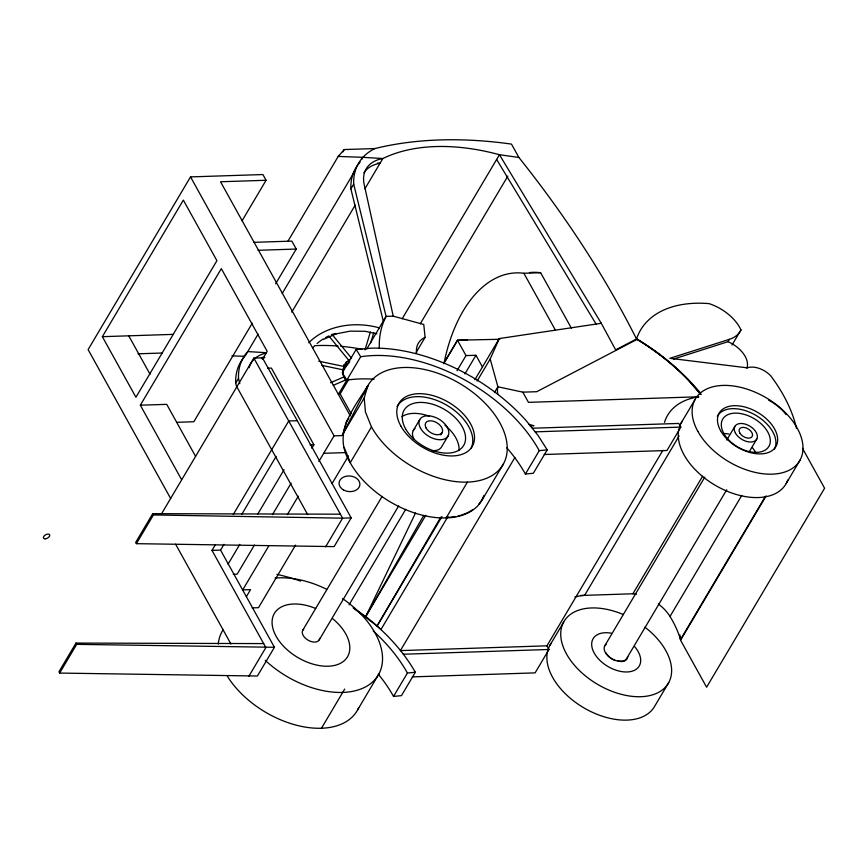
<?xml version="1.0" encoding="UTF-8"?>
<svg xmlns="http://www.w3.org/2000/svg" width="868" height="868" viewBox="0 0 868 868"><rect width="100%" height="100%" fill="white"/><g stroke="black" fill="none" stroke-linecap="round" stroke-linejoin="round"><path stroke-width="1.3" d="M343.142 369.399L343.858 366.437L318.708 361.175M346.853 381.193C343.533 378.155 342.231 373.576 343.077 369.215M343.055 374.922L343.283 372.622M343.836 368.227L344.173 364.777L349.327 359.471L348.979 362.922L343.836 368.227L342.86 371.504M345.92 365.298L346.267 361.847M348.817 418.517L346.538 421.154L342.958 433.816L367.826 385.783A78.272 47.827 30.7 0 1 475.371 394.354A78.272 47.827 30.7 0 1 482.944 479.603A78.272 47.827 30.7 0 1 371.482 426.904L365.45 412.007L364.202 397.978L367.826 385.783C352.289 410.445 332.205 433.805 350.227 462.731A78.272 47.827 30.7 0 0 421.978 515.104A78.272 47.827 30.7 0 0 483.845 496.257M343.522 366.969L344.173 364.777M365.016 349.891L370.354 331.967M370.69 342.914L373.75 332.683M477.075 381.128L490.181 359.016L499.306 338.553L601.285 323.297L615.662 349.858L636.515 338.987A120.706 73.747 30.7 0 1 709.026 303.616A37.357 22.828 30.7 0 1 740.979 329.905L732.006 345.03M378.307 674.176A134.768 82.341 30.7 0 1 393.529 696.429L401.461 695.648L415.327 672.255C402.871 650.468 385.349 632.034 365.732 616.551L415.522 513.021M363.692 394.148L367.826 385.783M353.254 607.763L365.732 616.551L423.714 515.451M440.716 517.241L377.103 625.958L380.987 629.484L447.921 516.601M443.667 363.529L457.469 340.213L499.816 339.279M242.053 220.808L266.085 180.273L262.917 174.544L190.526 176.898L88.113 349.609L170.703 498.59M102.359 336.686L183.343 200.107L216.913 260.671L135.929 397.251L102.359 336.686L173.394 334.364M181.607 479.657L140.334 405.204L221.329 268.624L267.181 351.345L262.375 359.45M287.84 241.38L338.216 156.424L344.227 149.556L374.911 148.558A403.034 246.241 30.7 0 1 511.48 144.099L518.89 157.466A983.108 600.656 30.7 0 1 636.515 338.987L642.928 343.012A168.718 103.086 30.7 0 1 688.704 380.52L701.127 394.582M342.849 151.878L344.227 149.556M252.241 323.232L193.824 421.75L176.714 422.315M275.612 283.825L296.227 249.051L291.822 241.098L254.107 242.324M245.503 355.381L258.1 334.147M282.219 293.46L354.611 171.376M361.815 159.235L362.933 157.336L382.842 158.529A190.906 116.638 30.7 0 1 499.447 154.721L518.89 157.466M263.666 643.589L75.983 643.08L58.948 671.799L59.653 673.069L257.395 676.02L274.429 647.289L220.559 550.106L223.987 544.323M340.397 514.192L152.714 513.672L135.679 542.402L136.385 543.672L334.126 546.612L351.16 517.892L262.429 357.811L253.868 358.083L161.491 513.878M59.653 673.069L76.688 644.349L75.983 643.08M136.385 543.672L153.419 514.952L152.714 513.672M236.66 387.074L235.705 383.146L238.516 378.415A91.455 55.877 30.7 0 1 247.749 351.583L266.335 352.701M383.287 321.138L350.889 188.898L353.699 184.157A91.455 55.877 30.7 0 1 374.911 148.558M291.789 312.089L355.218 205.119M364.875 188.844L382.842 158.529A48.836 29.837 30.7 0 0 364.593 186.294L393.226 316.158L423.768 324.491L425.081 337.37A35.414 21.635 30.7 0 0 416.597 353.124M248.834 676.291L265.868 647.571L211.998 550.388L215.427 544.594M233.275 514.507L288.729 420.98L297.29 420.709M241.825 514.236L276.143 456.373M228.056 564.178L239.807 544.355M257.774 514.051L284.042 469.751M506.684 447.682A134.768 82.341 30.7 0 1 525.4 474.047L533.321 473.266L547.198 449.874L538.073 435.486L526.442 420.958A144.826 88.482 30.7 0 0 371.905 348.122L356.173 349.435L342.296 372.828L346.809 380.151A134.768 82.341 30.7 0 1 374.075 379.229M338.379 394.365L360.687 356.748L356.173 349.435M339.855 394.376L348.817 379.262M366.741 349.034L386.097 316.397L353.699 184.157M254.443 545.017L237.159 574.171L233.329 574.29M272.422 514.713L291.084 483.237M311.818 448.257L313.89 444.763L271.38 368.065L267.55 368.195M402.199 318.73L499.447 154.721L601.285 323.297M268.798 545.907L242.714 589.893L250.559 589.632L246.403 596.631M287.319 514.659L298.31 496.138M318.892 461.418L334.061 435.844L341.905 435.584L364.202 397.978M420.264 323.797L507.856 176.074M295.576 545.115L258.48 607.676L252.154 607.882M331.988 483.715L348.469 455.917M350.227 462.731L371.482 426.904M416.108 352.495L425.081 337.37M325.565 546.894L342.6 518.174L351.16 517.892M443.711 363.616L457.534 340.31L467.494 339.985M413.244 430.582L419.743 419.624M302.693 630.363L382.126 496.398M457.013 370.734L465.997 355.587L475.957 355.262L482.445 366.98M464.901 373.902L475.957 355.262M319.218 639.879L398.662 505.914M440.792 434.857L442.17 432.524M474.85 379.793L499.306 338.553M448.072 435.92L441.573 446.879A16.34 9.982 30.7 0 1 431.613 450.579M349.088 604.822L405.671 509.407M494.445 392.596L497.896 386.781L490.181 359.016M365.732 616.551L425.765 515.31M441.964 516.579L377.103 625.958L353.352 608.045M321.464 728.241L344.683 689.083M446.174 517.925L467.418 482.098M357.551 709.981L378.795 674.143M482.261 499.664L503.505 463.837M514.93 457.436L400.387 650.609L546.948 645.825L662.87 450.329M393.529 696.429L407.407 673.036L415.327 672.255M525.4 474.047L539.267 450.655L547.198 449.874M673.546 359.059L728.002 341.688L729.413 339.323A42.955 26.246 30.7 0 0 740.979 329.905M681.163 422.966L695.04 399.573M549.78 645.51L563.658 622.117M546.948 645.825L548.977 649.481L535.1 672.874L412.354 676.888M532.258 428.228L678.809 423.443L680.837 427.099L666.971 450.492L544.225 454.506M679.134 435.931L584.598 595.35A86.225 52.677 30.7 0 0 574.887 596.956M580.562 595.481L632.913 593.777L702.603 476.239M604.736 645.868L704.794 477.129M726.776 440.065L734.849 426.448M726.733 489.747L626.674 658.486A12.662 7.736 30.7 0 1 623.354 661.036L617.983 661.21M749.388 451.555L756.788 439.067M765.348 496.453L680.479 639.586L679.416 636.168A113.404 69.288 30.7 0 0 670.009 616.443L741.771 495.422M802.455 448.279L824.6 488.228L706.606 687.217L680.555 640.215L766.119 495.921M786.234 483.411L800.112 460.018M668.729 682.563L654.852 705.955A60.619 37.031 30.7 0 1 582.851 707.246A60.619 37.031 30.7 0 1 551.05 643.459M346.538 421.154L348.35 419.168M323.883 339.214L336.296 333.8M330.599 382.723L343.847 376.951M333.301 385.327L346.56 379.544M729.413 339.323L669.89 358.31L747.24 367.837A18.369 11.219 30.7 0 1 770.719 375.811A160.33 97.954 30.7 0 1 796.553 428.542M336.014 333.887L350.184 331.142L365.027 331.283L376.896 333.768M698.794 396.904L695.55 397.37A86.225 52.677 30.7 0 0 664.508 422.39M266.085 180.273L220.537 181.759L350.346 415.946M258.067 250.299L296.227 249.051M443.949 363.573A142.102 81.245 88.1 0 1 523.881 273.268L540.634 272.715L571.361 328.137M393.226 316.158L386.097 316.397A152.193 92.984 30.7 0 0 379.327 348.383M137.979 353.808L162.327 353.016M497.765 394.029A35.013 21.396 30.7 0 1 497.896 386.781L522.818 392.162L536.717 391.707L637.286 339.258A168.718 103.086 30.7 0 1 698.968 391.284L700.639 393.302M140.334 405.204L166.732 404.347L195.55 456.34M698.523 396.795L528.46 402.351L522.818 392.162M529.903 425.841L533.918 425.7A35.013 21.396 30.7 0 1 528.916 424.289M535.165 431.852L680.837 427.099M310.06 444.893L313.89 444.763M323.699 453.313L346.506 452.564M211.998 550.388L220.559 550.106M274.429 647.289L76.688 644.349M403.294 654.233L548.977 649.481M153.419 514.952L342.6 518.174L253.868 358.083M338.216 156.424L362.933 157.336M231.93 355.847L244.939 356.325M377.385 163.108L380.043 163.271A48.836 29.837 30.7 0 0 363.876 172.819M262.201 357.356L264.849 357.518A48.836 29.837 30.7 0 0 261.366 358.321M627.748 656.675A12.662 7.736 30.7 0 1 621.325 661.6L614.967 660.364A12.662 7.736 30.7 0 1 606.07 644.327M321.985 365.417L343.164 369.844M615.445 660.537L612.482 659.127A12.662 7.736 30.7 0 1 607.491 655.069M332.043 334.397L351.54 358.202M329.395 336.654L349.739 361.489M700.585 394.365L688.986 380.737A152.616 93.245 30.7 0 0 637.101 339.355M496.637 159.462L596.392 324.578M523.881 273.268L555.173 329.721M457.534 340.31L465.997 355.587M339.431 392.586L351.204 413.819M190.526 176.898L334.061 435.844M236.834 386.813L307.673 514.594M128.746 335.818L150.045 374.26M175.596 544.171L230.942 644.002M344.162 447.378L350.195 462.275M238.516 378.415L239.796 383.645M679.948 634.985L680.555 640.215M529.469 272.585A142.102 81.245 88.1 0 1 540.634 272.715M414.003 439.165A16.34 9.982 30.7 0 1 414.969 428.586M728.002 341.688A24.781 15.136 30.7 0 1 746.892 368.162M397.077 406.582A42.499 25.964 30.7 0 1 445.555 404.521A42.499 25.964 30.7 0 1 471.248 447.953M332.52 618.58A42.499 25.964 30.7 0 1 333.377 665.669A42.499 25.964 30.7 0 1 273.246 629.658A42.499 25.964 30.7 0 1 315.692 608.501M342.545 598.584A78.272 47.827 30.7 0 1 371.07 683.279A78.272 47.827 30.7 0 1 265.239 660.342M275.091 578.088A78.272 47.827 30.7 0 1 326.683 589.285M358.647 707.735A78.272 47.827 30.7 0 1 298.332 725.681A78.272 47.827 30.7 0 1 227.394 676.237M218.248 644.121A78.272 47.827 30.7 0 1 223.152 629.788M319.663 638.392A9.537 5.826 30.7 0 1 308.162 640.237A9.537 5.826 30.7 0 1 303.691 629.202M373.207 630.971A134.768 82.341 30.7 0 1 407.407 673.036M768.625 400.17A34.112 20.843 30.7 0 1 786.072 414.611M634.606 646.573A26.81 16.383 30.7 0 1 628.942 671.832A26.81 16.383 30.7 0 1 593.343 651.347A26.81 16.383 30.7 0 1 611.376 633.206M276.935 574.388A144.826 88.482 30.7 0 1 300.588 581.093M606.862 654.288A12.662 7.736 30.7 0 1 605.81 652.682M360.687 356.748A134.768 82.341 30.7 0 1 539.267 450.655M632.913 593.777A34.112 20.843 30.7 0 1 636.385 594.233M658.367 604.009A34.112 20.843 30.7 0 1 670.009 616.443M473.017 509.451A78.272 47.827 30.7 0 1 461.657 514.974M460.485 515.332A78.272 47.827 30.7 0 1 458.054 515.961M455.537 516.482A78.272 47.827 30.7 0 1 446.13 517.469M483.801 495.802A78.272 47.827 30.7 0 1 478.637 504.351M235.705 383.146A91.455 55.877 30.7 0 1 244.158 357.215M249.105 367.696A48.836 29.837 30.7 0 1 266.476 353.016M787.721 480.08A60.619 37.031 30.7 0 1 722.957 489.368A60.619 37.031 30.7 0 1 678.971 428.673M679.687 426.296A60.619 37.031 30.7 0 1 682.432 420.915M717.293 416.347A32.908 20.105 30.7 0 1 755.464 415.099A32.908 20.105 30.7 0 1 774.343 449.168M644.913 627.152A60.619 37.031 30.7 0 1 649.362 695.68A60.619 37.031 30.7 0 1 562.54 644.967A60.619 37.031 30.7 0 1 623.343 614.544M723.988 433.555A26.81 16.383 30.7 0 1 728.892 434.043M752.122 447.411A26.81 16.383 30.7 0 1 755.692 452.467M402.003 416.575A34.622 21.157 30.7 0 1 429.443 416.314M444.969 425.255A34.622 21.157 30.7 0 1 459.02 450.59M315.106 345.659A190.906 116.638 30.7 0 1 338.075 346.039M340.701 346.267A190.906 116.638 30.7 0 1 361.891 349.218M350.889 188.898A91.455 55.877 30.7 0 1 360.133 162.077M312.664 347.959A56.029 41.903 5.6 0 1 314.444 346.006M317.091 343.5A56.029 41.903 5.6 0 1 323.2 339.008M325.424 337.695A56.029 41.903 5.6 0 1 328.961 335.894M331.446 334.82A56.029 41.903 5.6 0 1 335.298 333.399M345.941 379.392A1.736 0.694 66.4 0 1 345.453 378.795M345.063 377.992A1.736 0.694 66.4 0 1 344.878 377.179M308.758 342.762A62.984 47.111 5.6 0 1 379.349 327.887M45.169 538.822A3.483 1.91 -29 0 0 49.747 535.198A3.483 1.91 -29 0 0 44.8 535.35A3.483 1.91 -29 0 0 45.169 538.822M420.503 428.206A16.34 9.982 30.7 0 0 446.347 437.906A16.34 9.982 30.7 0 0 434.868 417.193A16.34 9.982 30.7 0 0 420.503 428.206M720.592 430.669A32.908 20.105 30.7 0 0 772.629 450.21A32.908 20.105 30.7 0 0 749.507 408.492A32.908 20.105 30.7 0 0 720.592 430.669M426.09 428.022A9.537 5.826 30.7 0 0 441.172 433.685A9.537 5.826 30.7 0 0 434.467 421.598A9.537 5.826 30.7 0 0 426.09 428.022M735.435 433.089A12.662 7.736 30.7 0 0 755.453 440.608A12.662 7.736 30.7 0 0 746.556 424.56A12.662 7.736 30.7 0 0 735.435 433.089M400.81 425.949A42.499 25.964 30.7 0 0 468.015 451.176A42.499 25.964 30.7 0 0 438.156 397.305A42.499 25.964 30.7 0 0 400.81 425.949M697.872 431.418A60.619 37.031 30.7 0 0 793.721 467.396A60.619 37.031 30.7 0 0 751.135 390.567A60.619 37.031 30.7 0 0 697.872 431.418M723.836 433.468A26.81 16.383 30.7 0 0 766.227 449.385A26.81 16.383 30.7 0 0 747.391 415.403A26.81 16.383 30.7 0 0 723.836 433.468M405.519 428.694A34.622 21.157 30.7 0 0 460.268 449.255A34.622 21.157 30.7 0 0 435.942 405.367A34.622 21.157 30.7 0 0 405.519 428.694M739.764 432.948A7.389 4.514 30.7 0 0 751.438 437.342A7.389 4.514 30.7 0 0 746.252 427.978A7.389 4.514 30.7 0 0 739.764 432.948M343.511 489.943A10.438 7.801 5.6 0 0 359.862 484.908A10.438 7.801 5.6 0 0 345.073 476.51A10.438 7.801 5.6 0 0 343.511 489.943"/></g></svg>
